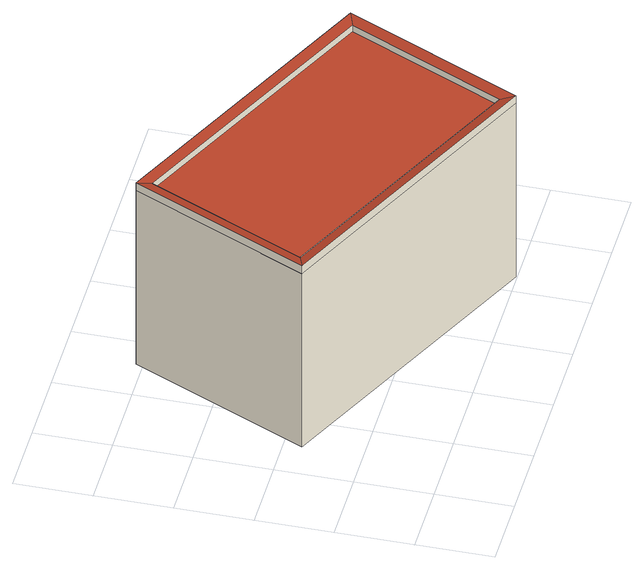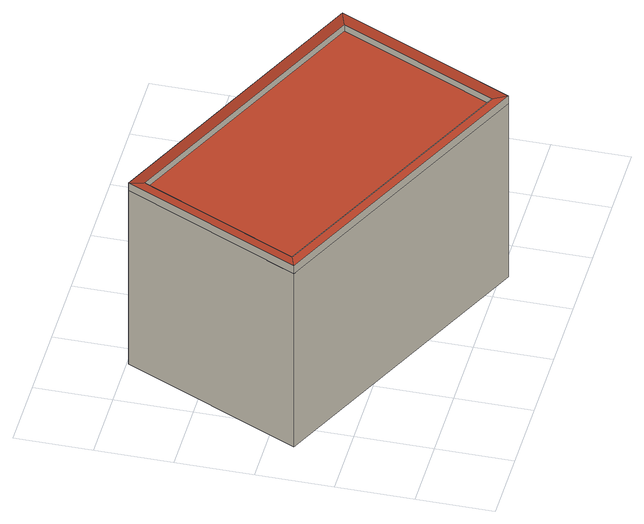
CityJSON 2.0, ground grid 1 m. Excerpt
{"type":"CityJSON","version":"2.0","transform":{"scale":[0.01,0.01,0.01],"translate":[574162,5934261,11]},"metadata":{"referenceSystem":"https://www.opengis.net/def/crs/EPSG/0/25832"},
"CityObjects":{
"building1":{"type":"Building","attributes":{"Grundfläche 2D":"10.688643","Grundhöhe NN":"11.198"},"children":["building1-1","building1-2"],"geometry":[{"type":"Solid","lod":"3","boundaries":[[[[0,1,2,3]],[[4,5,3,2]],[[5,6,0,3]],[[6,7,1,0]],[[7,4,2,1]],[[7,6,5,4]]]],"semantics":{"surfaces":[{"type":"RoofSurface"},{"type":"WallSurface"},{"type":"GroundSurface"}],"values":[[0,1,1,1,1,2]]}}]},
"building1-1":{"type":"BuildingInstallation","parents":["building1"],"geometry":[{"type":"MultiSurface","lod":"3","boundaries":[[[8,9,10,11]],[[12,9,8,13]],[[14,15,8,11]],[[13,8,15,16]],[[3,0,9,12]],[[0,1,10,9]]],"semantics":{"surfaces":[{"type":"RoofSurface"},{"type":"WallSurface"}],"values":[0,0,1,1,1,1]}}]},
"building1-2":{"type":"BuildingInstallation","parents":["building1"],"geometry":[{"type":"MultiSurface","lod":"3","boundaries":[[[17,11,10,18]],[[13,17,18,12]],[[1,2,18,10]],[[2,3,12,18]],[[16,19,17,13]],[[11,17,19,14]]],"semantics":{"surfaces":[{"type":"RoofSurface"},{"type":"WallSurface"}],"values":[0,0,1,1,1,1]}}]}
},
"vertices":[
[159,410,290],[51,177,290],[429,2,290],[537,234,290],[429,2,20],[537,234,20],[159,410,20],[51,177,20],
[166,391,299],[159,410,302],[51,177,302],[70,184,299],[537,234,302],[517,227,299],[70,184,290],[166,391,290],[517,227,290],
[421,21,299],[429,2,302],[421,21,290]
]}
